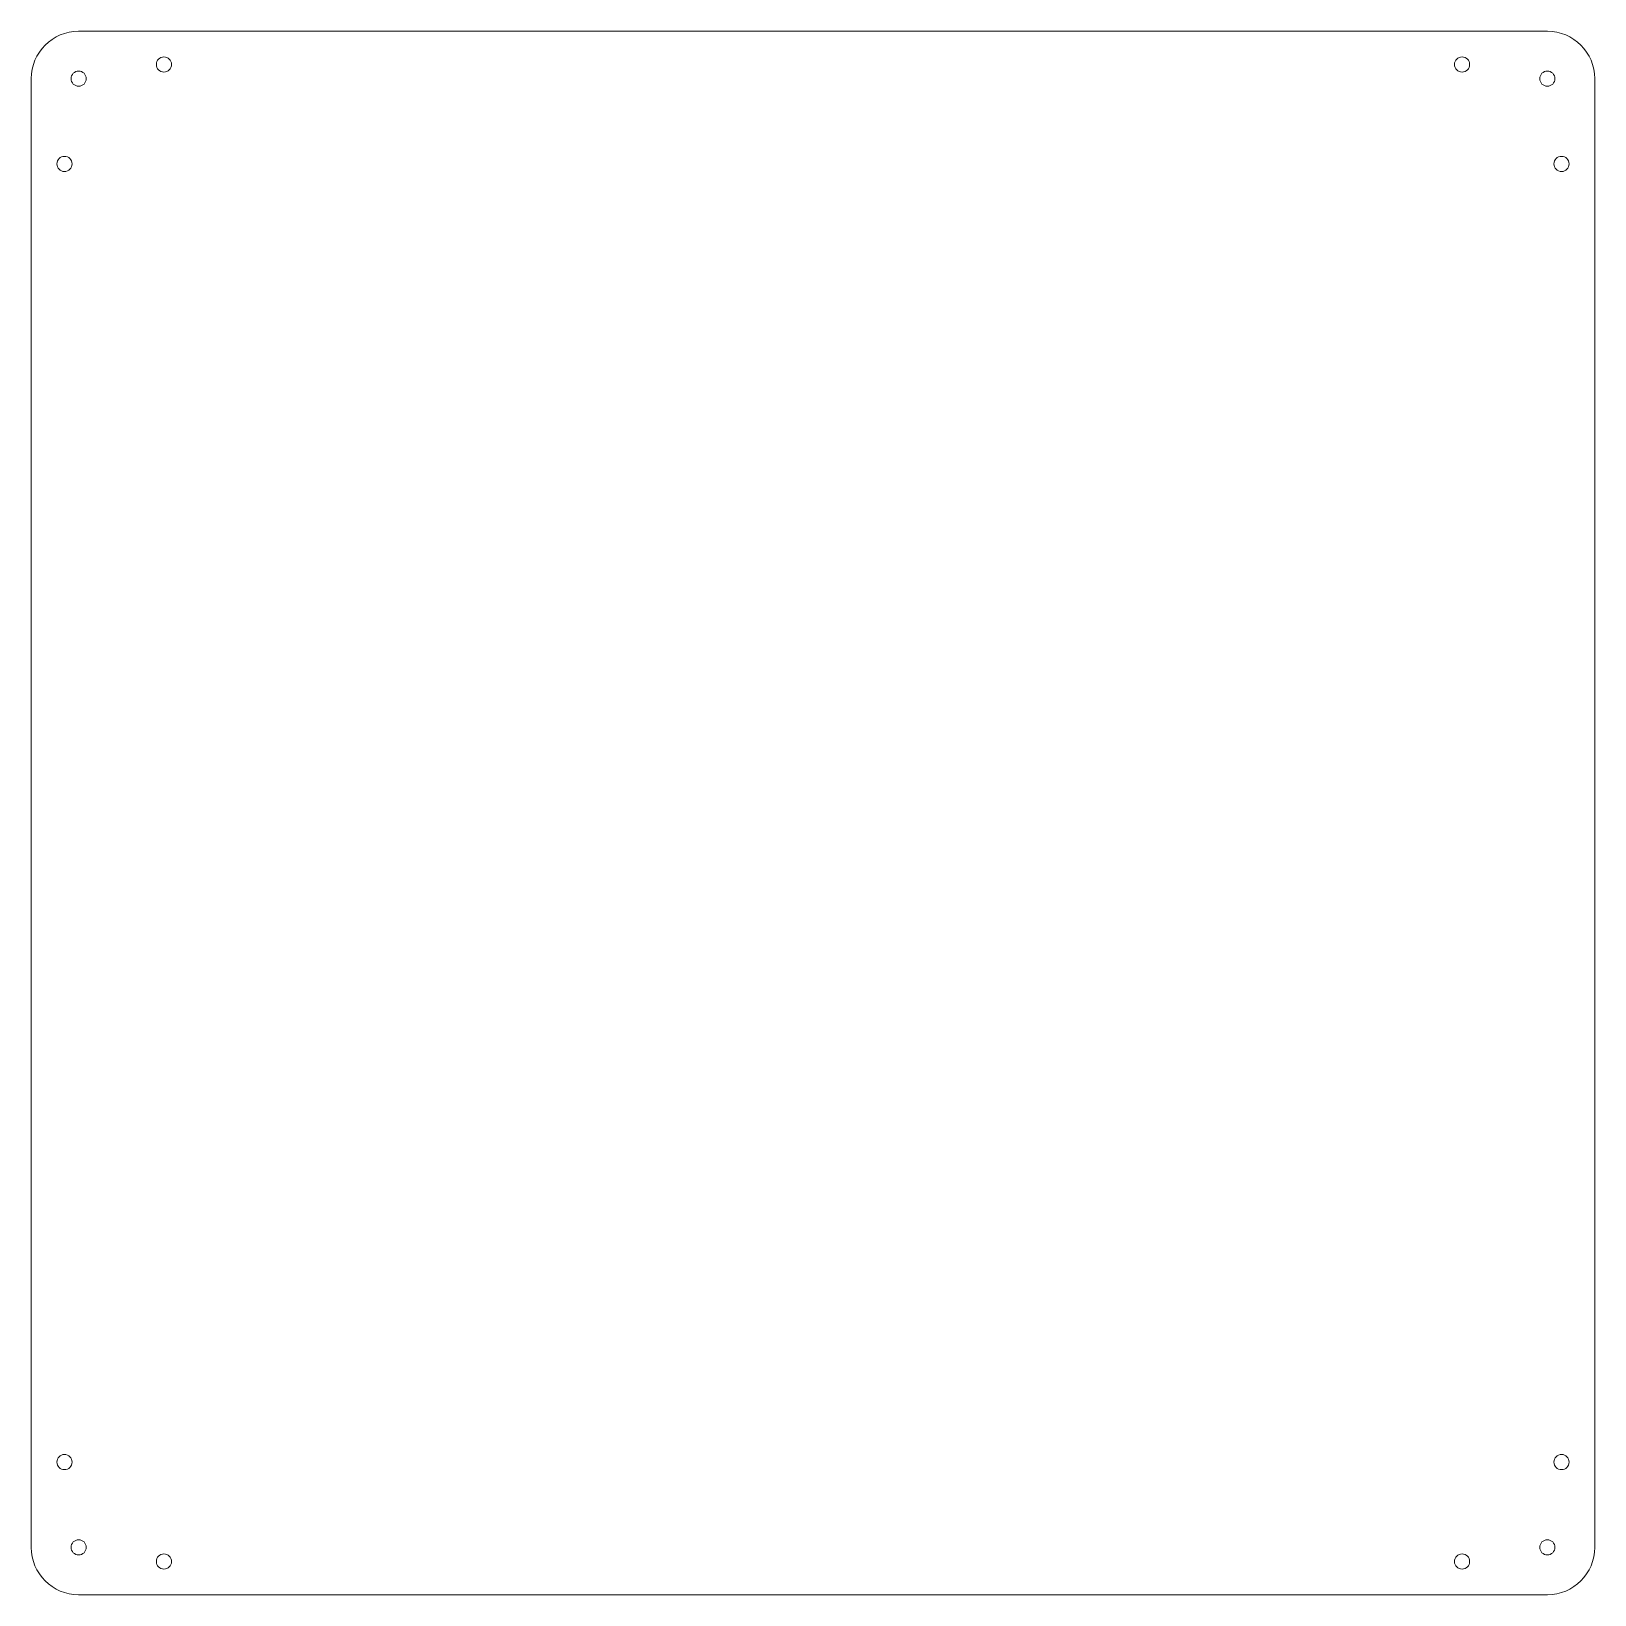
# Model space of a CAD drawing. Header units: millimetres. Extents: x -165 to 165, y -165 to 165.
import ezdxf

# ---------------------------------------------------------------- set-up
doc = ezdxf.new("R2010")
doc.units = ezdxf.units.MM

msp = doc.modelspace()

# ---------------------------------------------------------------- linework, layer by layer
at = {"color": 7, "linetype": 'Continuous', "lineweight": 15}
for p, q in [((155, 165), (-155, 165)), ((-165, 155), (-165, -155)), ((165, -155), (165, 155)), ((-155, -165), (155, -165))]:
    msp.add_line(p, q, dxfattribs=at)
for centre in [(-137, 158), (137, 158), (-155, 155), (155, 155), (-158, 137), (158, 137), (-158, -137), (158, -137), (-155, -155), (155, -155), (-137, -158), (137, -158)]:
    msp.add_circle(centre, 1.6, dxfattribs=at)
for centre, start, end in [((-155, 155), 90, 180), ((155, 155), 0, 90), ((-155, -155), 180, 270), ((155, -155), 270, 0)]:
    msp.add_arc(centre, 10, start, end, dxfattribs=at)

doc.saveas('drawing.dxf')
